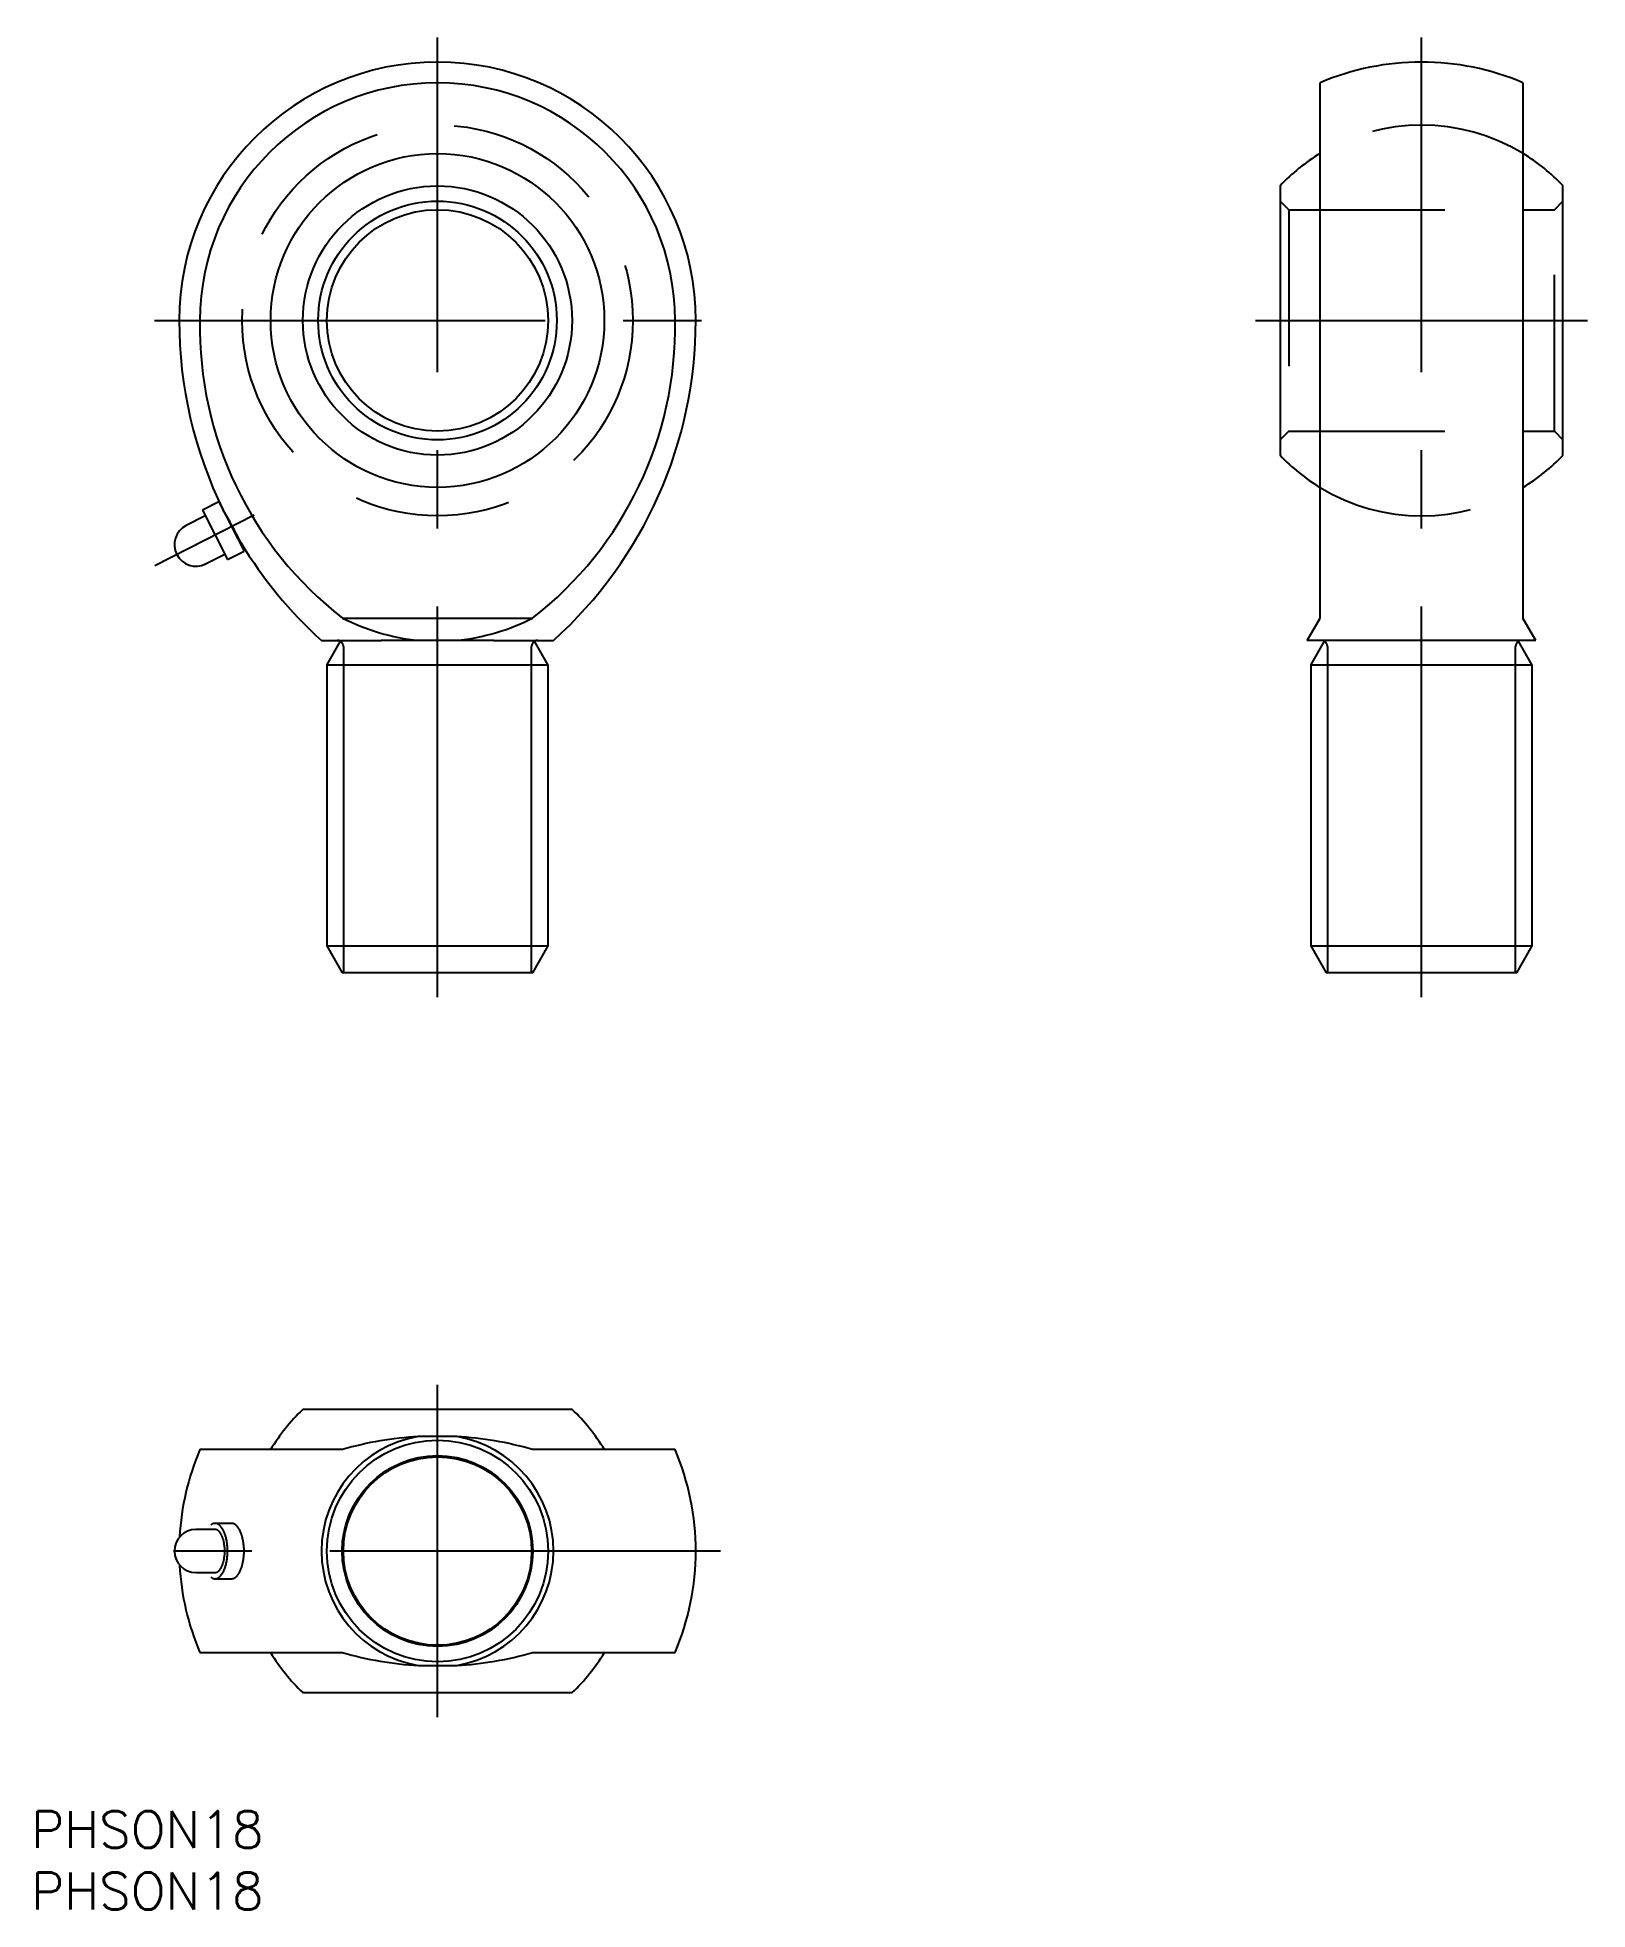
# Model space of a CAD drawing. Extents: x -33 to 93, y -29 to 123.
import ezdxf

# ---------------------------------------------------------------- set-up
doc = ezdxf.new("R2010")
doc.units = 0
doc.linetypes.add('CENTER', pattern=[50.8, 31.75, -6.35, 6.35, -6.35])
doc.linetypes.add('DASHED', pattern=[19.05, 12.7, -6.35])
doc.layers.get('0').update_dxf_attribs({"linetype": 'CONTINUOUS'})
doc.layers.add('CENTER', color=1, linetype='CENTER')
doc.styles.get("Standard").update_dxf_attribs({"font": 'txt.shx', "height": 3, "bigfont": 'bigfont.shx'})

msp = doc.modelspace()

# ---------------------------------------------------------------- linework, layer by layer
at = {"color": 7, "linetype": 'CONTINUOUS'}
for p, q in [((71.75, 75.82), (71.75, 119.31)), ((88.25, 119.31), (88.25, 75.82)), ((68.5, 110.94), (68.5, 89.06)), ((91.5, 89.06), (91.5, 110.94)), ((-17.77, 85.26), (-19.11, 84.58)), ((-17.77, 85.26), (-15.73, 81.25)), ((-18.88, 84.13), (-20.44, 83.34)), ((-19.11, 84.58), (-17.06, 80.57)), ((-17.43, 84.59), (-17.43, 84.59)), ((-18.85, 80.22), (-17.29, 81.01)), ((-17.06, 80.57), (-15.73, 81.25)), ((-16.07, 81.92), (-15.99, 81.96)), ((-7.73, 75.82), (7.73, 75.82)), ((70.7, 74), (71.75, 75.82)), ((89.3, 74), (88.25, 75.82)), ((-9.43, 74), (-4.57, 74)), ((-9, 72), (-7.89, 73.93)), ((4.57, 74), (-4.57, 74)), ((4.57, 74), (9.43, 74)), ((9, 72), (7.89, 73.93)), ((89.3, 74), (70.7, 74)), ((71, 72), (72.11, 73.93)), ((89, 72), (87.89, 73.93)), ((9, 72), (-9, 72)), ((-9, 72), (-9, 49.17)), ((9, 49.17), (9, 72)), ((71, 72), (71, 49.17)), ((89, 72), (71, 72)), ((89, 49.17), (89, 72)), ((-9, 49.17), (-7.75, 47)), ((-9, 49.17), (9, 49.17)), ((7.75, 47), (9, 49.17)), ((71, 49.17), (89, 49.17)), ((71, 49.17), (72.25, 47)), ((87.75, 47), (89, 49.17)), ((7.75, 47), (-7.75, 47)), ((87.75, 47), (72.25, 47)), ((10.94, 11.5), (-10.94, 11.5)), ((1.56, 9.3), (-1.56, 9.3)), ((-7.73, 8.25), (-19.31, 8.25)), ((19.31, 8.25), (7.73, 8.25)), ((-18.09, 1.75), (-19.64, 1.75)), ((-16.75, 2.25), (-18.09, 2.25)), ((-19.64, -1.75), (-18.09, -1.75)), ((-18.09, -2.25), (-16.75, -2.25)), ((-19.31, -8.25), (-7.73, -8.25)), ((7.73, -8.25), (19.31, -8.25)), ((-1.56, -9.3), (1.56, -9.3)), ((-10.94, -11.5), (10.94, -11.5))]:
    msp.add_line(p, q, dxfattribs=at)
at = {"color": 3, "linetype": 'DASHED'}
for p, q in [((69.2, 109), (68.5, 109.7)), ((90.8, 109), (91.5, 109.7)), ((69.2, 109), (90.8, 109)), ((69.2, 109), (69.2, 91)), ((90.8, 91), (90.8, 109)), ((69.2, 91), (68.5, 90.3)), ((69.2, 91), (90.8, 91)), ((90.8, 91), (91.5, 90.3))]:
    msp.add_line(p, q, dxfattribs=at)
at = {"color": 3, "linetype": 'CONTINUOUS'}
for p, q in [((-7.65, 73.5), (-7.65, 47)), ((7.65, 47), (7.65, 73.5)), ((72.35, 73.5), (72.35, 47)), ((87.65, 47), (87.65, 73.5))]:
    msp.add_line(p, q, dxfattribs=at)
at = {"color": 7, "linetype": 'CONTINUOUS'}
for points in [[(-18.44, -2.11, 0), (-18.41, -2.13, 0), (-18.38, -2.16, 0), (-18.35, -2.17, 0), (-18.32, -2.19, 0), (-18.29, -2.2, 0), (-18.26, -2.22, 0), (-18.23, -2.23, 0), (-18.2, -2.24, 0), (-18.17, -2.24, 0), (-18.14, -2.25, 0), (-18.11, -2.25, 0), (-18.08, -2.25, 0), (-18.05, -2.25, 0), (-18.02, -2.24, 0), (-17.98, -2.24, 0), (-17.95, -2.23, 0), (-17.92, -2.22, 0), (-17.89, -2.21, 0), (-17.86, -2.2, 0), (-17.83, -2.18, 0), (-17.8, -2.16, 0), (-17.77, -2.14, 0), (-17.75, -2.12, 0), (-17.72, -2.1, 0), (-17.69, -2.07, 0), (-17.66, -2.05, 0), (-17.63, -2.02, 0), (-17.61, -1.99, 0), (-17.58, -1.95, 0), (-17.55, -1.92, 0), (-17.53, -1.88, 0), (-17.5, -1.84, 0), (-17.48, -1.81, 0), (-17.45, -1.76, 0), (-17.43, -1.72, 0), (-17.4, -1.68, 0), (-17.38, -1.63, 0), (-17.36, -1.58, 0), (-17.34, -1.54, 0), (-17.32, -1.49, 0), (-17.3, -1.43, 0), (-17.28, -1.38, 0), (-17.26, -1.33, 0), (-17.24, -1.27, 0), (-17.23, -1.22, 0), (-17.21, -1.16, 0), (-17.19, -1.1, 0), (-17.18, -1.04, 0), (-17.17, -0.98, 0), (-17.15, -0.92, 0), (-17.14, -0.86, 0), (-17.13, -0.79, 0), (-17.12, -0.73, 0), (-17.11, -0.67, 0), (-17.1, -0.6, 0), (-17.09, -0.54, 0), (-17.09, -0.47, 0), (-17.08, -0.4, 0), (-17.08, -0.34, 0), (-17.07, -0.27, 0), (-17.07, -0.2, 0), (-17.07, -0.14, 0), (-17.06, -0.07, 0), (-17.06, 0, 0), (-17.06, 0.07, 0), (-17.07, 0.14, 0), (-17.07, 0.2, 0), (-17.07, 0.27, 0), (-17.08, 0.34, 0), (-17.08, 0.4, 0), (-17.09, 0.47, 0), (-17.09, 0.54, 0), (-17.1, 0.6, 0), (-17.11, 0.67, 0), (-17.12, 0.73, 0), (-17.13, 0.79, 0), (-17.14, 0.86, 0), (-17.15, 0.92, 0), (-17.17, 0.98, 0), (-17.18, 1.04, 0), (-17.19, 1.1, 0), (-17.21, 1.16, 0), (-17.23, 1.22, 0), (-17.24, 1.27, 0), (-17.26, 1.33, 0), (-17.28, 1.38, 0), (-17.3, 1.43, 0), (-17.32, 1.49, 0), (-17.34, 1.54, 0), (-17.36, 1.58, 0), (-17.38, 1.63, 0), (-17.4, 1.68, 0), (-17.43, 1.72, 0), (-17.45, 1.76, 0), (-17.48, 1.81, 0), (-17.5, 1.84, 0), (-17.53, 1.88, 0), (-17.55, 1.92, 0), (-17.58, 1.95, 0), (-17.61, 1.99, 0), (-17.63, 2.02, 0), (-17.66, 2.05, 0), (-17.69, 2.07, 0), (-17.72, 2.1, 0), (-17.75, 2.12, 0), (-17.77, 2.14, 0), (-17.8, 2.16, 0), (-17.83, 2.18, 0), (-17.86, 2.2, 0), (-17.89, 2.21, 0), (-17.92, 2.22, 0), (-17.95, 2.23, 0), (-17.98, 2.24, 0), (-18.02, 2.24, 0), (-18.05, 2.25, 0), (-18.08, 2.25, 0), (-18.11, 2.25, 0), (-18.14, 2.25, 0), (-18.17, 2.24, 0), (-18.2, 2.24, 0), (-18.23, 2.23, 0), (-18.26, 2.22, 0), (-18.29, 2.2, 0), (-18.32, 2.19, 0), (-18.35, 2.17, 0), (-18.38, 2.16, 0), (-18.41, 2.13, 0), (-18.44, 2.11, 0)], [(-18.09, -1.75, 0), (-18.07, -1.75, 0), (-18.05, -1.75, 0), (-18.03, -1.75, 0), (-18.01, -1.74, 0), (-17.99, -1.74, 0), (-17.97, -1.73, 0), (-17.95, -1.72, 0), (-17.93, -1.72, 0), (-17.91, -1.71, 0), (-17.89, -1.7, 0), (-17.87, -1.69, 0), (-17.85, -1.67, 0), (-17.84, -1.66, 0), (-17.82, -1.65, 0), (-17.8, -1.63, 0), (-17.78, -1.62, 0), (-17.76, -1.6, 0), (-17.75, -1.58, 0), (-17.73, -1.56, 0), (-17.71, -1.54, 0), (-17.69, -1.52, 0), (-17.68, -1.5, 0), (-17.66, -1.48, 0), (-17.64, -1.46, 0), (-17.63, -1.43, 0), (-17.61, -1.41, 0), (-17.6, -1.38, 0), (-17.58, -1.35, 0), (-17.57, -1.33, 0), (-17.55, -1.3, 0), (-17.54, -1.27, 0), (-17.52, -1.24, 0), (-17.51, -1.21, 0), (-17.5, -1.18, 0), (-17.48, -1.14, 0), (-17.47, -1.11, 0), (-17.46, -1.08, 0), (-17.45, -1.04, 0), (-17.44, -1.01, 0), (-17.42, -0.97, 0), (-17.41, -0.94, 0), (-17.4, -0.9, 0), (-17.39, -0.86, 0), (-17.38, -0.82, 0), (-17.38, -0.79, 0), (-17.37, -0.75, 0), (-17.36, -0.71, 0), (-17.35, -0.67, 0), (-17.34, -0.63, 0), (-17.34, -0.59, 0), (-17.33, -0.55, 0), (-17.33, -0.51, 0), (-17.32, -0.47, 0), (-17.31, -0.43, 0), (-17.31, -0.38, 0), (-17.31, -0.34, 0), (-17.3, -0.3, 0), (-17.3, -0.26, 0), (-17.3, -0.21, 0), (-17.29, -0.17, 0), (-17.29, -0.13, 0), (-17.29, -0.09, 0), (-17.29, -0.04, 0), (-17.29, 0, 0), (-17.29, 0.04, 0), (-17.29, 0.09, 0), (-17.29, 0.13, 0), (-17.29, 0.17, 0), (-17.3, 0.21, 0), (-17.3, 0.26, 0), (-17.3, 0.3, 0), (-17.31, 0.34, 0), (-17.31, 0.38, 0), (-17.31, 0.43, 0), (-17.32, 0.47, 0), (-17.33, 0.51, 0), (-17.33, 0.55, 0), (-17.34, 0.59, 0), (-17.34, 0.63, 0), (-17.35, 0.67, 0), (-17.36, 0.71, 0), (-17.37, 0.75, 0), (-17.38, 0.79, 0), (-17.38, 0.82, 0), (-17.39, 0.86, 0), (-17.4, 0.9, 0), (-17.41, 0.94, 0), (-17.42, 0.97, 0), (-17.44, 1.01, 0), (-17.45, 1.04, 0), (-17.46, 1.08, 0), (-17.47, 1.11, 0), (-17.48, 1.14, 0), (-17.5, 1.18, 0), (-17.51, 1.21, 0), (-17.52, 1.24, 0), (-17.54, 1.27, 0), (-17.55, 1.3, 0), (-17.57, 1.33, 0), (-17.58, 1.35, 0), (-17.6, 1.38, 0), (-17.61, 1.41, 0), (-17.63, 1.43, 0), (-17.64, 1.46, 0), (-17.66, 1.48, 0), (-17.68, 1.5, 0), (-17.69, 1.52, 0), (-17.71, 1.54, 0), (-17.73, 1.56, 0), (-17.75, 1.58, 0), (-17.76, 1.6, 0), (-17.78, 1.62, 0), (-17.8, 1.63, 0), (-17.82, 1.65, 0), (-17.84, 1.66, 0), (-17.85, 1.67, 0), (-17.87, 1.69, 0), (-17.89, 1.7, 0), (-17.91, 1.71, 0), (-17.93, 1.72, 0), (-17.95, 1.72, 0), (-17.97, 1.73, 0), (-17.99, 1.74, 0), (-18.01, 1.74, 0), (-18.03, 1.75, 0), (-18.05, 1.75, 0), (-18.07, 1.75, 0), (-18.09, 1.75, 0)], [(-16.75, -2.25, 0), (-16.72, -2.25, 0), (-16.7, -2.25, 0), (-16.67, -2.24, 0), (-16.65, -2.24, 0), (-16.62, -2.23, 0), (-16.6, -2.23, 0), (-16.57, -2.22, 0), (-16.55, -2.21, 0), (-16.53, -2.2, 0), (-16.5, -2.18, 0), (-16.48, -2.17, 0), (-16.45, -2.15, 0), (-16.43, -2.14, 0), (-16.4, -2.12, 0), (-16.38, -2.1, 0), (-16.36, -2.08, 0), (-16.34, -2.06, 0), (-16.31, -2.03, 0), (-16.29, -2.01, 0), (-16.27, -1.98, 0), (-16.25, -1.96, 0), (-16.22, -1.93, 0), (-16.2, -1.9, 0), (-16.18, -1.87, 0), (-16.16, -1.84, 0), (-16.14, -1.81, 0), (-16.12, -1.77, 0), (-16.1, -1.74, 0), (-16.08, -1.7, 0), (-16.06, -1.67, 0), (-16.04, -1.63, 0), (-16.03, -1.59, 0), (-16.01, -1.55, 0), (-15.99, -1.51, 0), (-15.98, -1.47, 0), (-15.96, -1.43, 0), (-15.94, -1.38, 0), (-15.93, -1.34, 0), (-15.91, -1.3, 0), (-15.9, -1.25, 0), (-15.89, -1.2, 0), (-15.87, -1.16, 0), (-15.86, -1.11, 0), (-15.85, -1.06, 0), (-15.84, -1.01, 0), (-15.83, -0.96, 0), (-15.82, -0.91, 0), (-15.81, -0.86, 0), (-15.8, -0.81, 0), (-15.79, -0.76, 0), (-15.78, -0.71, 0), (-15.77, -0.65, 0), (-15.76, -0.6, 0), (-15.76, -0.55, 0), (-15.75, -0.49, 0), (-15.75, -0.44, 0), (-15.74, -0.38, 0), (-15.74, -0.33, 0), (-15.74, -0.28, 0), (-15.73, -0.22, 0), (-15.73, -0.17, 0), (-15.73, -0.11, 0), (-15.73, -0.06, 0), (-15.73, 0, 0), (-15.73, 0.06, 0), (-15.73, 0.11, 0), (-15.73, 0.17, 0), (-15.73, 0.22, 0), (-15.74, 0.28, 0), (-15.74, 0.33, 0), (-15.74, 0.38, 0), (-15.75, 0.44, 0), (-15.75, 0.49, 0), (-15.76, 0.55, 0), (-15.76, 0.6, 0), (-15.77, 0.65, 0), (-15.78, 0.71, 0), (-15.79, 0.76, 0), (-15.8, 0.81, 0), (-15.81, 0.86, 0), (-15.82, 0.91, 0), (-15.83, 0.96, 0), (-15.84, 1.01, 0), (-15.85, 1.06, 0), (-15.86, 1.11, 0), (-15.87, 1.16, 0), (-15.89, 1.2, 0), (-15.9, 1.25, 0), (-15.91, 1.3, 0), (-15.93, 1.34, 0), (-15.94, 1.38, 0), (-15.96, 1.43, 0), (-15.98, 1.47, 0), (-15.99, 1.51, 0), (-16.01, 1.55, 0), (-16.03, 1.59, 0), (-16.04, 1.63, 0), (-16.06, 1.67, 0), (-16.08, 1.7, 0), (-16.1, 1.74, 0), (-16.12, 1.77, 0), (-16.14, 1.81, 0), (-16.16, 1.84, 0), (-16.18, 1.87, 0), (-16.2, 1.9, 0), (-16.22, 1.93, 0), (-16.25, 1.96, 0), (-16.27, 1.98, 0), (-16.29, 2.01, 0), (-16.31, 2.03, 0), (-16.34, 2.06, 0), (-16.36, 2.08, 0), (-16.38, 2.1, 0), (-16.4, 2.12, 0), (-16.43, 2.14, 0), (-16.45, 2.15, 0), (-16.48, 2.17, 0), (-16.5, 2.18, 0), (-16.53, 2.2, 0), (-16.55, 2.21, 0), (-16.57, 2.22, 0), (-16.6, 2.23, 0), (-16.62, 2.23, 0), (-16.65, 2.24, 0), (-16.67, 2.24, 0), (-16.7, 2.25, 0), (-16.72, 2.25, 0), (-16.75, 2.25, 0)]]:
    msp.add_polyline3d(points, dxfattribs=at)
at = {"color": 3, "linetype": 'DASHED'}
msp.add_circle((0, 100), 15.88, dxfattribs=at)
at = {"color": 7, "linetype": 'CONTINUOUS'}
for centre, radius in [((0, 100), 13.56), ((0, 100), 10.94), ((0, 100), 9.7), ((0, 100), 9), ((0, 0), 9), ((0, 0), 7.75)]:
    msp.add_circle(centre, radius, dxfattribs=at)
at = {"color": 3, "linetype": 'CONTINUOUS'}
msp.add_circle((0, 0), 7.65, dxfattribs=at)
at = {"color": 7, "linetype": 'CONTINUOUS'}
for centre, radius, start, end in [((0, 100), 21, 0, 180), ((80, 100), 21, 66.8676, 113.1324), ((0, 100), 19.31, 0, 180), ((80, 100), 15.88, 121.3111, 136.4197), ((80, 100), 15.88, 43.5803, 58.6889), ((14, 100), 35, 180, 206.1177), ((10.67, 99.5), 29.99, 179.04, 232.1512), ((-10.66, 99.49), 29.98, 307.8425, 0.9663), ((-14, 100), 35, 312.0246, 0), ((80, 100), 15.88, 223.5803, 238.6889), ((80, 100), 15.88, 301.3111, 316.4197), ((-47.42, 66.55), 35, 26.1177, 31.0322), ((-19.64, 81.78), 1.75, 117, 297), ((14, 100), 35, 211.0322, 227.9754), ((0.32, 91.73), 17.83, 243.1726, 263.95), ((-0.3, 91.66), 17.76, 276.006, 296.8714), ((-8.15, 73.5), 0.5, 58.7073, 90), ((8.15, 73.5), 0.5, 90, 121.2927), ((71.85, 73.5), 0.5, 58.7073, 90), ((88.15, 73.5), 0.5, 90, 121.2927), ((0, 0), 15.88, 133.5803, 148.6889), ((0, 0), 15.88, 31.3111, 46.4197), ((0, 0), 9.43, 99.5233, 260.4767), ((0.07, -18.9), 28.25, 93.308, 106.0268), ((0, 0), 9.43, 279.5233, 80.4767), ((-0.07, -18.87), 28.22, 73.9677, 86.6976), ((0, 0), 21, 156.8676, 176.8767), ((0, 0), 21, 336.8676, 23.1324), ((-19.64, 0), 1.75, 90, 270), ((0, 0), 21, 183.1233, 203.1324), ((0, 0), 15.88, 211.3111, 226.4197), ((0.07, 18.87), 28.22, 253.9677, 266.6976), ((-0.07, 18.9), 28.25, 273.308, 286.0268), ((0, 0), 15.88, 313.5803, 328.6889)]:
    msp.add_arc(centre, radius, start, end, dxfattribs=at)
at = {"color": 3, "linetype": 'DASHED'}
for start, end in [(58.6889, 121.3111), (238.6889, 301.3111)]:
    msp.add_arc((80, 100), 15.88, start, end, dxfattribs=at)
at = {"color": 3, "linetype": 'CONTINUOUS'}
for centre, start, end in [((-8.15, 73.5), 0, 58.7073), ((8.15, 73.5), 121.2927, 180), ((71.85, 73.5), 0, 58.7073), ((88.15, 73.5), 121.2927, 180)]:
    msp.add_arc(centre, 0.5, start, end, dxfattribs=at)
at = {"layer": 'CENTER', "color": 1, "linetype": 'CENTER'}
for p, q in [((0, 45), (0, 123)), ((80, 45), (80, 123)), ((-23, 100), (23, 100)), ((66.5, 100), (93.5, 100)), ((-22.99, 80.08), (-14.9, 84.2)), ((0, -13.5), (0, 13.5)), ((23, 0), (-23.39, 0))]:
    msp.add_line(p, q, dxfattribs=at)

# ---------------------------------------------------------------- texts
at = {"color": 7, "linetype": 'CONTINUOUS'}
for p in [(-33.04, -24.13), (-33.04, -29.13)]:
    msp.add_text('PHSON18', height=3, dxfattribs=at).set_placement(p)

doc.saveas('drawing.dxf')
